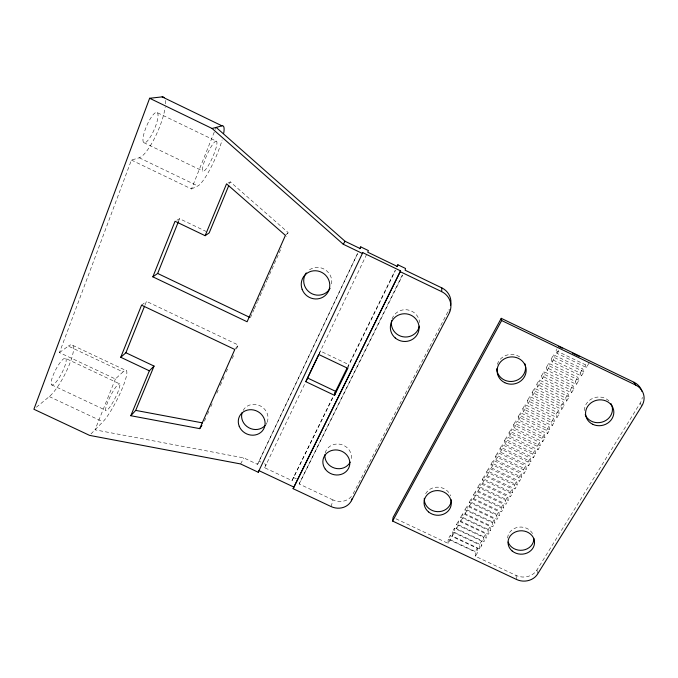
<?xml version="1.0" encoding="UTF-8"?>
<svg xmlns="http://www.w3.org/2000/svg" width="678" height="678" viewBox="0 0 678 678"><rect width="100%" height="100%" fill="white"/><g stroke="black" fill="none" stroke-linecap="round" stroke-linejoin="round"><path stroke-width="0.51" stroke-dasharray="3.39 2.54" d="M452.294 536.035L452.294 531.908L454.387 528.247L481.575 541.086L481.829 545.298L479.677 548.96L452.294 536.035L454.404 532.349L454.387 528.247M395.935 518.789L448.082 543.375L450.184 539.713L450.209 535.552L477.312 548.349L477.532 552.612L475.388 556.257L516.034 575.419A15.492 13.577 0.9 0 0 536.951 569.978L640.176 403.139A16.95 15.331 -15.1 0 0 642.32 397.342M448.082 543.375L448.124 539.196L450.209 535.552M449.133 312.389L449.175 309.346L352.933 494.152M331.135 506.585L332.974 499.915A15.179 13.763 16.1 0 0 351.984 495.694M347.814 368.34L349.051 364.764L395.554 270.276M332.974 499.915L299.142 483.973L402.715 274.158M59.461 352.585L68.317 346.102L122.972 371.917L115.387 378.977L59.461 352.585L131.43 160.084L139.219 157.779A33.019 8.399 -66.8 0 0 154.491 138.354A33.019 8.399 -66.8 0 0 165.22 106.887M264.369 463.752L266.14 464.583L264.666 467.727L292.032 480.626L332.983 396.706M115.387 378.977L95.022 429.818L243.826 457.913L257.538 464.371L357.577 253.597M144.923 305.244L146.473 301.363L238.249 345L235.681 350.789M178.399 221.647L179.577 218.714L206.315 231.537M131.43 160.084L191.493 188.967L214.977 130.329M215.367 129.354L216.155 127.396M229.511 183.797L230.308 181.874L288.175 232.579L286.455 236.453M204.425 421.165L205.714 418.275M207.426 414.419L209.138 410.563M210.85 406.707L212.138 403.808M216.841 393.206L218.13 390.316M220.274 385.494L222.409 380.672M222.842 379.705L224.121 376.815M226.266 371.993L227.545 369.103M232.257 358.501L233.537 355.611M250.385 317.677L253.818 309.939M254.25 308.973L257.259 302.202M257.682 301.235L263.267 288.667M263.7 287.701L266.7 280.929M267.132 279.963L281.734 247.089M318.829 354.526L320.414 351.102L349.051 364.764M257.538 464.371L357.696 253.233M264.666 467.727L305.278 382.773M319.109 353.763L367.247 253.14M347.458 367.29L395.088 270.48M292.032 480.626L333.576 396.215M299.142 483.973L402.783 274.946M265.954 424.614L266.929 422.75M240.614 463.955L243.826 457.913M456.489 524.569L458.599 520.89L485.872 533.772L486.16 537.942L483.99 541.629L456.523 528.654L456.489 524.569L483.719 537.434L483.99 541.629M460.709 517.187L462.837 513.483L490.186 526.425L490.516 530.535L488.338 534.247L460.786 521.221L460.709 517.187L488.024 530.103L488.338 534.247M464.964 509.763L467.1 506.034L494.533 519.017L494.906 523.077L492.703 526.814L465.066 513.738L464.964 509.763L492.355 522.73L492.703 526.814M469.235 502.288L471.388 498.533L498.906 511.568L499.313 515.577L497.11 519.331L469.388 506.212L469.235 502.288L496.711 515.297L497.11 519.331M473.541 494.762L475.702 490.982L503.305 504.076L503.754 508.025L501.534 511.805L473.727 498.635L473.541 494.762L501.101 507.83L501.534 511.805M477.871 487.194L480.049 483.389L507.737 496.525L508.229 500.423L505.991 504.229L478.1 491.008L477.871 487.194L505.517 500.305L505.991 504.229M482.236 479.575L484.423 475.744L512.195 488.931L512.729 492.779L510.475 496.61L482.499 483.329L482.236 479.575L509.958 492.736L510.475 496.61M486.618 471.905L488.821 468.049L516.678 481.295L517.255 485.075L514.992 488.931L486.923 475.6L486.618 471.905L514.433 485.117L514.992 488.931M491.033 464.184L493.253 460.311L521.196 473.6L521.814 477.329L519.534 481.21L491.38 467.828L491.033 464.184L518.933 477.456L519.534 481.21M495.482 456.421L497.711 452.514L525.738 465.854L526.399 469.523L524.102 473.43L495.872 459.998L495.482 456.421L523.458 469.735L524.102 473.43M499.957 448.599L502.203 444.666L530.315 458.065L531.018 461.676L528.713 465.608L500.381 452.116L499.957 448.599L528.018 461.964L528.713 465.608M504.457 440.725L506.72 436.768L534.917 450.217L535.671 453.768L533.34 457.726L504.932 444.183L504.457 440.725L532.611 454.15L533.34 457.726M508.992 432.801L511.263 428.827L539.552 442.327L540.349 445.81L538.01 449.794L509.509 436.2L508.992 432.801L537.23 446.277L538.01 449.794M513.551 424.826L515.848 420.818L544.214 434.378L545.061 437.802L542.705 441.81L514.11 428.165L513.551 424.826L541.883 438.361L542.705 441.81M518.145 416.8L520.45 412.766L548.917 426.377L549.807 429.742L547.434 433.776L518.746 420.072L518.145 416.8L546.561 430.386L547.434 433.776M522.763 408.724L525.086 404.656L553.638 418.326L554.579 421.623L552.189 425.691L523.416 411.927L522.763 408.724L551.273 422.36L552.189 425.691M527.425 400.588L529.755 396.494L558.401 410.215L559.384 413.453L556.977 417.546L528.12 403.724L527.425 400.588L556.019 414.275L556.977 417.546M532.103 392.393L534.459 388.282L563.189 402.054L564.223 405.224L561.799 409.343L532.849 395.469L532.103 392.393L560.791 406.147L561.799 409.343M536.823 384.155L539.188 380.011L568.011 393.842L569.096 396.944L566.655 401.088L537.612 387.163L536.823 384.155L565.596 397.952L566.655 401.088M541.569 375.849L543.959 371.68L572.868 385.57L574.003 388.604L571.546 392.782L542.408 378.79L541.569 375.849L570.435 389.714L571.546 392.782M546.349 367.501L548.748 363.298L577.758 377.239L578.944 380.205L576.47 384.409L547.231 370.366L546.349 367.501L575.308 381.409L576.47 384.409M551.163 359.086L553.579 354.857L582.682 368.857L583.911 371.756L581.419 375.985L552.095 361.882L551.163 359.086L580.215 373.061L581.419 375.985M588.919 363.239L586.411 367.501L556.994 353.348L556.002 350.619L556.977 348.916M456.523 528.654L458.65 524.942L458.599 520.89M460.786 521.221L462.921 517.484L462.837 513.483M465.066 513.738L467.227 509.983L467.1 506.034M469.388 506.212L471.549 502.423L471.388 498.533M473.727 498.635L475.905 494.821L475.702 490.982M478.1 491.008L480.295 487.168L480.049 483.389M482.499 483.329L484.711 479.473L484.423 475.744M486.923 475.6L489.152 471.719L488.821 468.049M491.38 467.828L493.618 463.913L493.253 460.311M495.872 459.998L498.127 456.065L497.711 452.514M500.381 452.116L502.652 448.158L502.203 444.666M504.932 444.183L507.212 440.2L506.72 436.768M509.509 436.2L511.805 432.191L511.263 428.827M514.11 428.165L516.424 424.123L515.848 420.818M518.746 420.072L521.077 416.004L520.45 412.766M523.416 411.927L525.764 407.834L525.086 404.656M528.12 403.724L530.476 399.605L529.755 396.494M532.849 395.469L535.222 391.325L534.459 388.282M537.612 387.163L540.002 382.985L539.188 380.011M542.408 378.79L544.815 374.587L543.959 371.68M547.231 370.366L549.663 366.137L548.748 363.298M552.095 361.882L554.536 357.62L553.579 354.857M556.994 353.348L559.452 349.051M475.388 556.257L475.193 551.96L477.312 548.349M479.677 548.96L479.439 544.722L481.575 541.086M483.719 537.434L485.872 533.772M488.024 530.103L490.186 526.425M492.355 522.73L494.533 519.017M496.711 515.297L498.906 511.568M501.101 507.83L503.305 504.076M505.517 500.305L507.737 496.525M509.958 492.736L512.195 488.931M514.433 485.117L516.678 481.295M518.933 477.456L521.196 473.6M523.458 469.735L525.738 465.854M528.018 461.964L530.315 458.065M532.611 454.15L534.917 450.217M537.23 446.277L539.552 442.327M541.883 438.361L544.214 434.378M546.561 430.386L548.917 426.377M551.273 422.36L553.638 418.326M556.019 414.275L558.401 410.215M560.791 406.147L563.189 402.054M565.596 397.952L568.011 393.842M570.435 389.714L572.868 385.57M575.308 381.409L577.758 377.239M580.215 373.061L582.682 368.857M586.411 367.501L585.148 364.645L586.148 362.959M243.173 410.427L244.368 408.546A13.441 12.331 27.6 0 1 262.259 407.097A13.441 12.331 27.6 0 1 266.14 424.157M235.385 348.738L238.249 345M285.421 235.393L288.175 232.579M90.937 433.988L102.903 421.784A29.934 5.102 -63.2 0 0 122.726 387.291A29.934 5.102 -63.2 0 0 122.972 371.925M36.332 407.258L49.308 396.588A30.002 6.975 -62.7 0 0 70.181 362.518A30.002 6.975 -62.7 0 0 68.317 346.102M141.558 305.159L146.473 301.363M176.856 220.248L179.577 218.714M228.054 183.06L230.308 181.874M191.493 188.967L197.806 185.967A32.934 6.144 -66.1 0 0 222.13 139.939M259.064 461.252L260.835 462.082M293.286 477.38L298.574 479.871M51.647 384.85L105.946 410.402M49.308 396.588L102.903 421.784M467.227 509.983L494.906 523.077M462.921 517.484L490.516 530.535M458.65 524.942L486.16 537.942M72.716 345.348L126.481 370.747M454.404 532.349L481.829 545.298M452.294 531.908L479.439 544.722M450.184 539.713L477.532 552.612M65.732 358.433A14.992 3.483 -62.7 0 1 57.35 380.417A14.992 3.483 -62.7 0 1 52.867 375.968A14.992 3.483 -62.7 0 1 65.732 358.433L119.675 383.892A14.958 2.551 -63.2 0 1 110.853 405.605A14.958 2.551 -63.2 0 1 107.819 401.851A14.958 2.551 -63.2 0 1 119.675 383.892M448.124 539.196L475.193 551.96M489.152 471.719L517.255 485.075M484.711 479.473L512.729 492.779M480.295 487.168L508.229 500.423M475.905 494.821L503.754 508.025M471.549 502.423L499.313 515.577M516.424 424.123L545.061 437.802M511.805 432.191L540.349 445.81M507.212 440.2L535.671 453.768M502.652 448.158L531.018 461.676M498.127 456.065L526.399 469.523M493.618 463.913L521.814 477.329M535.222 391.325L564.223 405.224M530.476 399.605L559.384 413.453M525.764 407.834L554.579 421.623M521.077 416.004L549.807 429.742M556.002 350.619L585.148 364.645M139.219 157.779L197.806 185.967M554.536 357.62L583.911 371.756M549.663 366.137L578.944 380.205M544.815 374.587L574.003 388.604M540.002 382.985L569.096 396.944M157.364 112.692A16.492 4.195 -66.8 0 1 149.813 137.829A16.492 4.195 -66.8 0 1 144.329 132.278A16.492 4.195 -66.8 0 1 157.364 112.692L216.638 141.329A16.45 3.068 -66.1 0 1 208.138 165.949A16.45 3.068 -66.1 0 1 204.434 161.262A16.45 3.068 -66.1 0 1 216.638 141.329M143.753 142.609L202.917 171.11M640.176 403.139L641.778 406.046M536.951 569.978L537.62 574.012M516.034 575.419L516.534 579.478M425.657 493.745A13.535 12.238 6.3 0 1 438.734 487.211A13.535 12.238 6.3 0 1 450.624 495.847M584.428 410.546A14.085 12.789 -12.4 0 1 594.682 397.622A14.085 12.789 -12.4 0 1 610.547 402.901M507.593 538.078A13.153 11.636 0.3 0 1 518.568 527.187A13.153 11.636 0.3 0 1 532.95 534.374M497.313 364.383A14.424 13.518 -8.4 0 1 520.967 357.874M309.515 269.768A14.213 13.729 36.2 0 1 325.16 269.725A14.213 13.729 36.2 0 1 331.593 284.048M392.062 318.974A14.145 13.653 7.5 0 1 407.258 309.829A14.145 13.653 7.5 0 1 419.589 322.584M325.194 452.963A13.382 12.272 17 0 1 341.644 444.615A13.382 12.272 17 0 1 350.806 460.65M165.313 100.454A33.019 8.399 -66.8 0 1 165.415 105.031"/><path stroke-width="1.02" d="M293.744 487.024L258.979 470.651L258.216 472.244L240.614 463.955L89.572 435.378L33.9 409.249L149.635 98.268L212.087 128.481L343.254 244.25L362.399 253.462L362.781 252.657L400.571 270.853L293.116 488.677L331.135 506.585A15.416 13.941 16.2 0 0 351.39 500.762L449.116 313.406A16.713 16.179 -1.9 0 0 441.666 291.642L441.853 287.913L405.13 270.217L405.537 268.471L397.884 264.784L396.952 266.683M634.04 382.282L635.6 385.028A17.103 15.45 -15 0 1 641.778 406.046L537.62 574.012A15.611 13.67 1 0 1 516.534 579.478L392.613 521.06L393.087 517.441L501.245 318.329L634.04 382.282A16.95 15.331 -15.1 0 1 641.913 391.342M351.39 500.762L351.831 498.872M293.116 488.677L400.571 270.853M397.884 264.784L397.41 266.496L367.696 252.182L368.425 250.589L360.755 246.894L359.959 248.462L345.068 241.283L216.155 127.396M334.525 395.333L335.907 391.477L307.558 377.993L305.837 381.697L334.525 395.333L347.814 368.34L318.829 354.526L305.837 381.697M120.752 357.281L141.558 305.159L234.817 349.484L199.713 428.64L130.812 415.724L149.355 370.807L154.05 366.078L125.896 352.755L120.752 357.281L149.355 370.807M205.137 235.698L226.545 183.848L285.421 235.393L247.114 321.762L152.855 276.844L175.043 221.274L205.137 235.698L209.18 232.91L228.715 185.721M125.896 352.755L144.533 306.21M152.855 276.844L157.652 273.454L178.399 221.647M130.812 415.724L135.702 410.393L154.05 366.078M359.84 248.809L360.755 246.894M258.216 472.244L362.781 252.657M307.693 377.646L318.652 354.721M334.381 393.859L346.983 368.239M334.508 394.325L335.907 391.477M392.613 521.06L501.661 320.533L501.245 318.329M343.254 244.25L345.068 241.283M199.713 428.64L201.917 425.47M212.087 128.481L221.994 125.845A32.934 6.144 -66.1 0 1 223.706 133.227M149.635 98.268L162.144 96.886A33.019 8.399 -66.8 0 1 164.212 97.657M135.702 410.393L202.544 422.903M157.652 273.454L249.428 317.219M558.443 346.365L562.206 348.178M572.563 353.162L579.156 356.34M501.661 320.533L635.6 385.028M400.351 271.734L441.666 291.642M162.144 96.886L221.994 125.845M451.302 499.805A13.535 12.238 6.3 0 1 437.268 511.653A13.535 12.238 6.3 0 1 424.292 498.33M610.988 403.63A14.085 12.789 -12.4 0 1 603.945 421.453A14.085 12.789 -12.4 0 1 585.224 414.622M533.874 538.34A13.153 11.636 0.3 0 1 522.882 550.155A13.153 11.636 0.3 0 1 508.161 542.078M524.933 363.781A14.424 13.518 -8.4 0 1 513.551 381.256A14.424 13.518 -8.4 0 1 496.745 368.764M330.11 288.277A14.213 13.729 36.2 0 1 310.338 292.845A14.213 13.729 36.2 0 1 306.286 272.878M419.351 326.143A14.145 13.653 7.5 0 1 402.8 336.746A14.145 13.653 7.5 0 1 391.596 320.702M265.157 425.437A13.441 12.331 27.6 0 1 248.826 427.742A13.441 12.331 27.6 0 1 242.054 412.766M350.179 462.125A13.382 12.272 17 0 1 334.618 468.117A13.382 12.272 17 0 1 324.915 454.54M441.853 287.913A16.441 15.941 -2.6 0 1 450.599 305.414M504.779 382.689A14.552 13.628 -8.2 0 0 526.162 369.849A14.552 13.628 -8.2 0 0 503.974 359.086A14.552 13.628 -8.2 0 0 504.779 382.689M592.674 424.275A14.204 12.882 -12.2 0 0 613.836 412.199A14.204 12.882 -12.2 0 0 592.555 401.876A14.204 12.882 -12.2 0 0 592.674 424.275M512.178 550.994A13.263 11.712 0.4 0 0 534.179 545.214A13.263 11.712 0.4 0 0 517.475 531.255A13.263 11.712 0.4 0 0 512.178 550.994M428.572 511.941A13.645 12.323 6.4 0 0 451.006 505.737A13.645 12.323 6.4 0 0 433.411 491.126A13.645 12.323 6.4 0 0 428.572 511.941M325.296 469.142A13.585 12.433 17 0 0 348.577 468.312A13.585 12.433 17 0 0 335.161 449.938A13.585 12.433 17 0 0 325.296 469.142M395.24 337.949A14.374 13.857 7.8 0 0 418.801 330.449A14.374 13.857 7.8 0 0 400.088 314.448A14.374 13.857 7.8 0 0 395.24 337.949M302.142 289.337A14.441 13.933 35.7 0 0 326.516 294.21A14.441 13.933 35.7 0 0 317.88 271.031A14.441 13.933 35.7 0 0 302.142 289.337M239.232 426.293A13.653 12.492 27.5 0 0 262.225 431.064A13.653 12.492 27.5 0 0 253.648 410.004A13.653 12.492 27.5 0 0 239.232 426.293"/></g></svg>
